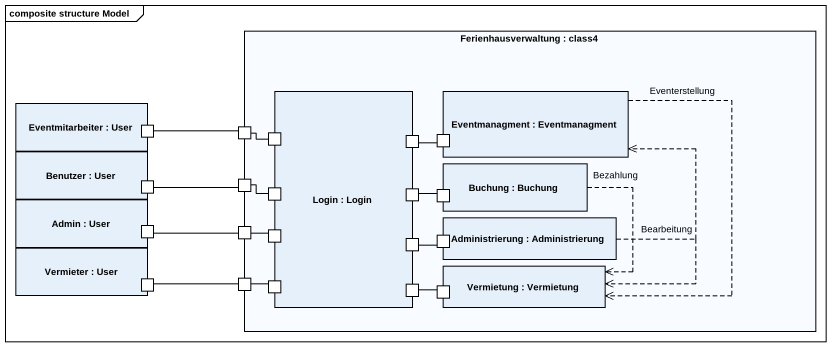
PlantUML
@startuml
mainframe composite structure Model
rectangle "Ferienhausverwaltung : class4" as Ferienhausverwaltung {
  rectangle "Login : Login" as Login {
    port " " as port3
    port " " as port4
    port " " as port8
    port " " as port9
    port " " as port13
    port " " as port14
    port " " as port18
    port " " as port19
  }
  rectangle "Eventmanagment : Eventmanagment" as Eventmanagment {
    port " " as port5
  }
  port " " as port2
  port " " as port7
  rectangle "Buchung : Buchung" as Buchung {
    port " " as port10
  }
  port " " as port12
  rectangle "Administrierung : Administrierung" as Administrierung {
    port " " as port15
  }
  rectangle "Vermietung : Vermietung" as Vermietung {
    port " " as port20
  }
  port " " as port17
}
rectangle "Eventmitarbeiter : User" as Eventmitarbeiter {
  port " " as port1
}
rectangle "Benutzer : User" as Benutzer {
  port " " as port6
}
rectangle "Admin : User" as Admin {
  port " " as port11
}
rectangle "Vermieter : User" as Vermieter {
  port " " as port16
}
Eventmanagment ..> Vermietung : Eventerstellung
port1 -right- port2
port2 -right- port3
port4 -right- port5
port6 -right- port7
port7 -right- port8
port9 -right- port10
Buchung ..> Vermietung : Bezahlung
port11 -right- port12
port12 -right- port13
Administrierung .up.> Eventmanagment
Administrierung ..> Vermietung : Bearbeitung
port14 -right- port15
port17 -left- port16
port17 -right- port18
port19 -right- port20
@enduml
